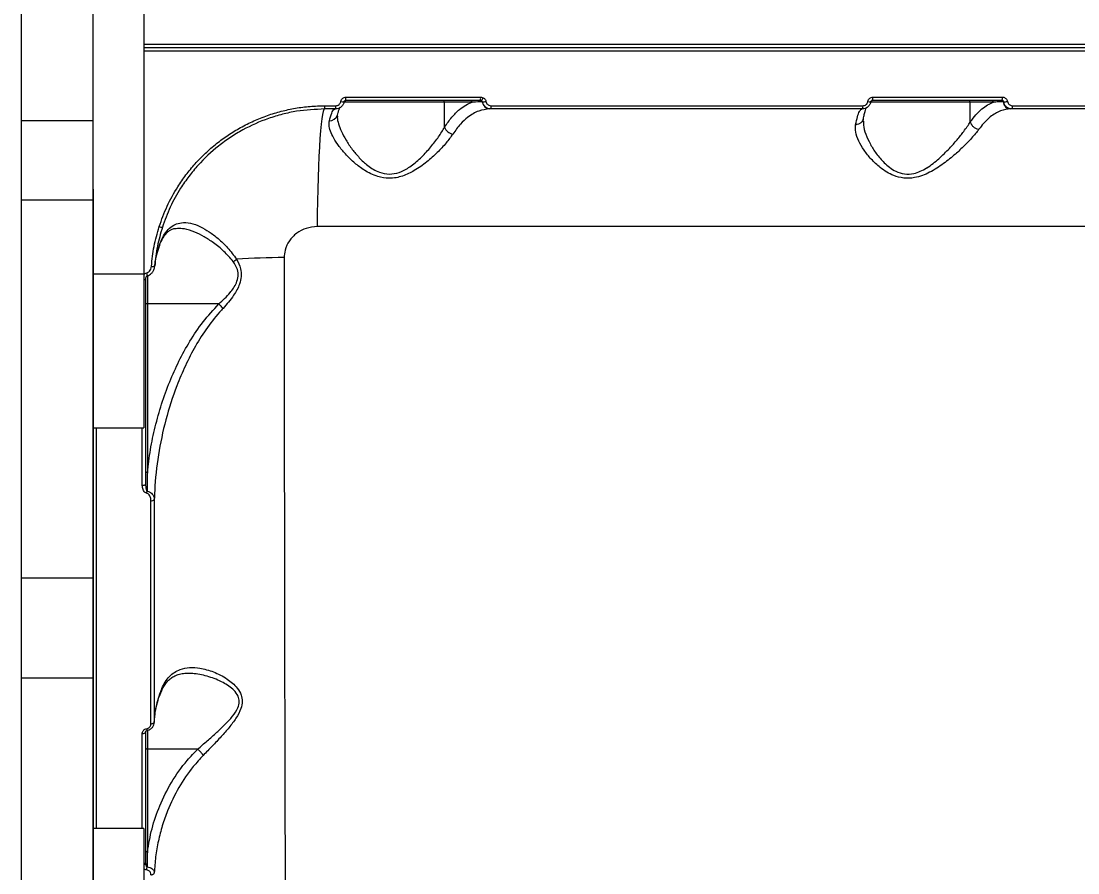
# Model space of a CAD drawing. Header units: millimetres. Extents: x -4688 to 6829, y -6350 to 4771.
# Drawn here: x 931.6 to 1241.4, y 45.8 to 295.6 of the extents above; entities that cross this region are included whole.
import ezdxf

# ---------------------------------------------------------------- set-up
doc = ezdxf.new("R2010")
doc.units = ezdxf.units.MM
for name, color, linetype in [('DIKOM_ОБЪЕКТ', 7, 'Continuous'), ('DIKOM_РАЗМЕР_ЗОНА', 7, 'Continuous'), ('DIKOM_РАЗМЕР_ОБЪЕКТА', 7, 'Continuous')]:
    doc.layers.add(name, color=color, linetype=linetype)
doc.styles.add('style1', font='arial.ttf', dxfattribs={"width": 0.8})
doc.dimstyles.new('1-50', dxfattribs={"dimtxt": 300, "dimasz": 200, "dimexe": 100, "dimexo": 0, "dimgap": 100, "dimtad": 1, "dimtxsty": 'style1', "dimcen": 200, "dimclrd": 7, "dimclre": 7, "dimclrt": 7, "dimadec": 1, "dimazin": 2, "dimtfac": 1, "dimtmove": 0, "dimatfit": 2, "dimfxl": 0, "dimlwd": 25, "dimlwe": 18, "dimarcsym": 0})

# ---------------------------------------------------------------- blocks, each defined once
blk = doc.blocks.new('*D9')
at = {"layer": 'Defpoints', "color": 0, "transparency": 16777216}
for p in [(2285.35, 2926.08), (233.68, -3329.73), (5655.58, -3329.73)]:
    blk.add_point(p, dxfattribs=at)
at = {"layer": 'DIKOM_РАЗМЕР_ОБЪЕКТА', "color": 7, "lineweight": 18, "transparency": 16777216}
for p, q in [((2285.35, 2926.08), (5755.58, 2926.08)), ((233.68, -3329.73), (5755.58, -3329.73))]:
    blk.add_line(p, q, dxfattribs=at)
at = {"layer": 'DIKOM_РАЗМЕР_ОБЪЕКТА', "color": 7, "lineweight": 25, "transparency": 16777216}
blk.add_line((5655.58, 2726.08), (5655.58, -3129.73), dxfattribs=at)
at = {"layer": 'DIKOM_РАЗМЕР_ОБЪЕКТА', "color": 7, "transparency": 16777216}
for points in [[(5622.24, 2726.08), (5688.91, 2726.08), (5655.58, 2926.08)], [(5622.24, -3129.73), (5688.91, -3129.73), (5655.58, -3329.73)]]:
    blk.add_solid(points, dxfattribs=at)
at = {"layer": 'DIKOM_РАЗМЕР_ОБЪЕКТА', "color": 7, "transparency": 16777216, "insert": (5402.4, -130.27), "char_height": 300, "attachment_point": 5, "rotation": 90, "style": 'style1'}
blk.add_mtext('6250', dxfattribs=at)
blk = doc.blocks.new('*D10')
at = {"layer": 'Defpoints', "color": 0, "transparency": 16777216}
for p in [(2960.09, 4770.95), (741.18, -5330.34), (6729.08, -5330.34)]:
    blk.add_point(p, dxfattribs=at)
at = {"layer": 'DIKOM_РАЗМЕР_ЗОНА', "color": 7, "lineweight": 18, "transparency": 16777216}
for p, q in [((2960.09, 4770.95), (6829.08, 4770.95)), ((741.18, -5330.34), (6829.08, -5330.34))]:
    blk.add_line(p, q, dxfattribs=at)
at = {"layer": 'DIKOM_РАЗМЕР_ЗОНА', "color": 7, "lineweight": 25, "transparency": 16777216}
blk.add_line((6729.08, 4570.95), (6729.08, -5130.34), dxfattribs=at)
at = {"layer": 'DIKOM_РАЗМЕР_ЗОНА', "color": 7, "transparency": 16777216}
for points in [[(6695.74, 4570.95), (6762.41, 4570.95), (6729.08, 4770.95)], [(6695.74, -5130.34), (6762.41, -5130.34), (6729.08, -5330.34)]]:
    blk.add_solid(points, dxfattribs=at)
at = {"layer": 'DIKOM_РАЗМЕР_ЗОНА', "color": 7, "transparency": 16777216, "insert": (6475.9, -93.77), "char_height": 300, "attachment_point": 5, "rotation": 90, "style": 'style1'}
blk.add_mtext('10100', dxfattribs=at)
blk = doc.blocks.new('*D11')
at = {"layer": 'Defpoints', "color": 0, "transparency": 16777216}
for p in [(3703.08, 2652.76), (-3188.42, -47.63), (-3188.42, -4921.77)]:
    blk.add_point(p, dxfattribs=at)
at = {"layer": 'DIKOM_РАЗМЕР_ОБЪЕКТА', "color": 7, "lineweight": 18, "transparency": 16777216}
for p, q in [((3703.08, 2652.76), (3703.08, -5021.77)), ((-3188.42, -47.63), (-3188.42, -5021.77))]:
    blk.add_line(p, q, dxfattribs=at)
at = {"layer": 'DIKOM_РАЗМЕР_ОБЪЕКТА', "color": 7, "lineweight": 25, "transparency": 16777216}
blk.add_line((3503.08, -4921.77), (-2988.42, -4921.77), dxfattribs=at)
at = {"layer": 'DIKOM_РАЗМЕР_ОБЪЕКТА', "color": 7, "transparency": 16777216}
for points in [[(-2988.42, -4888.44), (-2988.42, -4955.11), (-3188.42, -4921.77)], [(3503.08, -4888.44), (3503.08, -4955.11), (3703.08, -4921.77)]]:
    blk.add_solid(points, dxfattribs=at)
at = {"layer": 'DIKOM_РАЗМЕР_ОБЪЕКТА', "color": 7, "transparency": 16777216, "insert": (4.08, -4668.6), "char_height": 300, "attachment_point": 5, "style": 'style1'}
blk.add_mtext('6900', dxfattribs=at)
blk = doc.blocks.new('*D12')
at = {"layer": 'Defpoints', "color": 0, "transparency": 16777216}
for p in [(4937.72, 2926.08), (-4688.42, -671.13), (4937.72, -6249.77)]:
    blk.add_point(p, dxfattribs=at)
at = {"layer": 'DIKOM_РАЗМЕР_ЗОНА', "color": 7, "lineweight": 18, "transparency": 16777216}
for p, q in [((4937.72, 2926.08), (4937.72, -6349.77)), ((-4688.42, -671.13), (-4688.42, -6349.77))]:
    blk.add_line(p, q, dxfattribs=at)
at = {"layer": 'DIKOM_РАЗМЕР_ЗОНА', "color": 7, "lineweight": 25, "transparency": 16777216}
blk.add_line((-4488.42, -6249.77), (4737.72, -6249.77), dxfattribs=at)
at = {"layer": 'DIKOM_РАЗМЕР_ЗОНА', "color": 7, "transparency": 16777216}
for points in [[(-4488.42, -6216.44), (-4488.42, -6283.11), (-4688.42, -6249.77)], [(4737.72, -6216.44), (4737.72, -6283.11), (4937.72, -6249.77)]]:
    blk.add_solid(points, dxfattribs=at)
at = {"layer": 'DIKOM_РАЗМЕР_ЗОНА', "color": 7, "transparency": 16777216, "insert": (124.65, -5996.6), "char_height": 300, "attachment_point": 5, "style": 'style1'}
blk.add_mtext('9650', dxfattribs=at)

msp = doc.modelspace()

# ---------------------------------------------------------------- linework, layer by layer
at = {"layer": 'DIKOM_ОБЪЕКТ', "color": 7, "linetype": 'Continuous', "lineweight": 15}
for p, q in [((967.578, 471.4), (967.578, 221.4)), ((931.578, 426.4), (931.578, 266.4)), ((952.578, 426.4), (952.578, 266.4)), ((931.578, 311.385), (931.578, 266.361)), ((967.578, 288.868), (1574.915, 288.868)), ((967.578, 287.865), (1574.401, 287.865)), ((1574.915, 286.863), (967.578, 286.863)), ((1026.798, 273.331), (1066.295, 273.331)), ((1181.298, 273.331), (1219.298, 273.331)), ((1023.771, 269.865), (1020.578, 269.865)), ((1020.634, 270.825), (1023.83, 270.825)), ((1055.73, 271.865), (1026.128, 271.865)), ((1066.201, 272.365), (1026.737, 272.365)), ((1055.73, 264.544), (1055.73, 271.865)), ((1063.815, 271.865), (1055.73, 271.865)), ((1066.848, 271.948), (1066.751, 271.948)), ((1069.282, 269.865), (1068.987, 269.865)), ((1178.184, 269.865), (1069.282, 269.865)), ((1069.378, 270.825), (1178.371, 270.825)), ((1209.833, 271.865), (1180.511, 271.865)), ((1219.077, 272.365), (1181.109, 272.365)), ((1209.833, 266.059), (1209.833, 271.865)), ((1216.634, 271.865), (1209.833, 271.865)), ((1219.639, 271.948), (1219.467, 271.948)), ((1221.987, 269.865), (1221.703, 269.865)), ((1328.491, 269.865), (1221.987, 269.865)), ((1222.21, 270.825), (1328.801, 270.825)), ((1024.297, 267.733), (1024.283, 267.527)), ((952.578, 266.4), (931.578, 266.4)), ((931.578, 266.4), (931.578, 243.109)), ((931.578, 266.361), (931.578, -96.715)), ((952.578, 266.4), (952.578, 243.109)), ((952.678, 246.4), (952.578, 246.4)), ((952.678, 246.4), (952.678, 239.164)), ((952.578, 243.109), (931.578, 243.109)), ((931.578, 243.109), (931.578, 132.317)), ((952.578, 243.109), (952.578, 132.317)), ((952.678, 239.164), (952.578, 239.164)), ((952.678, 239.164), (952.678, 146.984)), ((1497.005, 235.363), (1018.347, 235.363)), ((967.578, 221.4), (952.678, 221.4)), ((967.578, 221.4), (967.578, 176.4)), ((968.578, 220.991), (968.578, 212.698)), ((989.521, 212.698), (968.578, 212.698)), ((968.578, 212.698), (968.578, 163.225)), ((952.678, 176.4), (967.578, 176.4)), ((952.678, 146.984), (952.578, 146.984)), ((952.678, 146.984), (952.678, 88.316)), ((952.578, 132.317), (931.578, 132.317)), ((931.578, 132.317), (931.578, 102.983)), ((952.578, 132.317), (952.578, 102.983)), ((952.578, 102.983), (931.578, 102.983)), ((931.578, 102.983), (931.578, -7.808)), ((952.578, 102.983), (952.578, -7.808)), ((970.653, 89.928), (970.688, 90.577)), ((952.678, 88.316), (952.578, 88.316)), ((952.678, 88.316), (952.678, -3.864)), ((968.578, 87.63), (968.578, 82.158)), ((983.339, 82.158), (968.578, 82.158)), ((968.578, 82.158), (968.578, 51.939)), ((967.578, 58.9), (952.678, 58.9)), ((967.578, 58.9), (967.578, 13.9))]:
    msp.add_line(p, q, dxfattribs=at)
at = {"layer": 'DIKOM_ОБЪЕКТ', "color": 7, "linetype": 'Continuous', "lineweight": 15, "flags": 128}
for points in [[(1020.578, 269.865), (1020.363, 269.683), (1020.15, 269.137), (1019.941, 268.234), (1019.738, 266.98), (1019.543, 265.388), (1019.357, 263.473), (1019.182, 261.25), (1019.02, 258.742), (1018.872, 255.97), (1018.739, 252.96), (1018.624, 249.74), (1018.526, 246.338), (1018.447, 242.786), (1018.387, 239.117), (1018.347, 235.363)], [(968.578, 212.698), (968.48, 212.702), (968.386, 212.712), (968.3, 212.728), (968.224, 212.75), (968.162, 212.777), (968.116, 212.807), (968.087, 212.84), (968.078, 212.874)], [(968.578, 163.225), (968.48, 163.228), (968.386, 163.238), (968.3, 163.255), (968.224, 163.277), (968.162, 163.303), (968.116, 163.334), (968.087, 163.366), (968.078, 163.401)], [(968.078, 159.742), (968.059, 159.682), (968.003, 159.625), (967.911, 159.573), (967.789, 159.527), (967.639, 159.489), (967.468, 159.46), (967.283, 159.442), (967.089, 159.436)], [(969.632, 89.58), (969.819, 89.59), (970, 89.616), (970.167, 89.658), (970.314, 89.713), (970.437, 89.781), (970.53, 89.859), (970.591, 89.943), (970.618, 90.031)], [(967.089, 86.713), (967.282, 86.723), (967.468, 86.751), (967.639, 86.795), (967.789, 86.855), (967.911, 86.927), (968.003, 87.01), (968.059, 87.099), (968.078, 87.192)], [(968.578, 82.158), (968.48, 82.161), (968.386, 82.171), (968.3, 82.187), (968.224, 82.209), (968.162, 82.236), (968.116, 82.266), (968.087, 82.299), (968.078, 82.333)], [(968.578, 51.939), (968.48, 51.943), (968.386, 51.953), (968.3, 51.969), (968.224, 51.991), (968.162, 52.017), (968.116, 52.048), (968.087, 52.081), (968.078, 52.115)], [(969.634, 45.293), (969.821, 45.305), (970.002, 45.337), (970.169, 45.387), (970.316, 45.455), (970.439, 45.538), (970.533, 45.633), (970.594, 45.736), (970.62, 45.844)]]:
    msp.add_lwpolyline(points, dxfattribs=at)
at = {"layer": 'DIKOM_ОБЪЕКТ', "color": 7, "linetype": 'Continuous', "lineweight": 15}
for centre, radius, start, end in [((1022.865, 273.096), 3.94, 349.31392, 3.41777), ((1063.687, 273.097), 2.618, 343.76745, 5.11644), ((1063.53, 274.749), 3.861, 320.74294, 335.54828), ((1179.893, 273.104), 1.423, 328.70423, 9.14735), ((1218.049, 273.108), 1.269, 324.1755, 10.11035), ((1016.389, 270.592), 4.252, 350.15691, 3.13663), ((1019.771, 270.592), 4.065, 349.70011, 3.27926), ((1026.89, 279.772), 7.855, 258.42725, 265.25007), ((1055.252, 271.887), 0.478, 357.34111, 87.06789), ((1063.337, 271.887), 0.478, 357.34111, 87.06789), ((1066.256, 271.88), 0.5, 7.8459, 58.19314), ((1069.082, 272.209), 2.345, 186.36704, 267.66894), ((1065.961, 282.603), 10.691, 274.75812, 280.10731), ((1066.856, 270.594), 2.533, 343.28386, 5.23173), ((1176.962, 270.601), 1.427, 328.9673, 9.03136), ((1185.151, 302.072), 30.462, 259.94903, 261.47005), ((1209.355, 271.887), 0.478, 357.34307, 87.06688), ((1216.157, 271.887), 0.478, 357.34107, 87.06784), ((1219.001, 271.896), 0.469, 6.36699, 87.6689), ((1221.798, 272.209), 2.345, 186.36699, 267.6689), ((1219.229, 280.377), 8.439, 272.7834, 280.41481), ((1220.979, 270.605), 1.25, 323.73225, 10.12997), ((1022.049, 268.774), 2.35, 267.15102, 341.50628), ((1058.633, 265.526), 3.064, 198.68796, 260.48953), ((972.908, 237.309), 2.131, 246.11138, 271.96495), ((1010.192, -1.284), 227.6, 90.38059, 93.89435), ((970.129, 225.535), 1.84, 258.7287, 289.77157), ((990.404, 231.307), 7.014, 298.43806, 308.12638), ((967.621, 220.654), 0.806, 266.87317, 304.47283), ((980.405, 223.955), 12.213, 190.1885, 194.14554), ((955.435, 159.892), 13.239, 348.12251, 351.00149), ((969.835, 156.101), 1.106, 259.30436, 314.84072), ((969.528, 88.198), 1.181, 183.28067, 209.35689), ((967.454, 48.886), 0.637, 281.17317, 348.1585), ((959.466, 48.406), 9.077, 349.23784, 355.07386)]:
    msp.add_arc(centre, radius, start, end, dxfattribs=at)
for points, knots in [([(1025.314, 272.078), (1025.319, 272.103), (1025.355, 272.295), (1025.499, 272.638), (1025.841, 273.021), (1026.291, 273.281), (1026.629, 273.314), (1026.798, 273.331)], [0, 0, 0, 0, 0.0372896, 0.2782363, 0.5190458, 0.7595575, 1, 1, 1, 1]), ([(1066.295, 273.331), (1066.369, 273.328), (1066.629, 273.319), (1066.872, 273.221), (1067.045, 273.15)], [0, 0, 0, 0, 0.2879215, 1, 1, 1, 1]), ([(1067.045, 273.15), (1067.161, 273.078), (1067.415, 272.921), (1067.711, 272.549), (1067.796, 272.235), (1067.838, 272.078)], [0, 0, 0, 0, 0.2986226, 0.6490483, 1, 1, 1, 1]), ([(1179.835, 272.078), (1179.84, 272.104), (1179.876, 272.295), (1180.017, 272.639), (1180.354, 273.021), (1180.799, 273.281), (1181.132, 273.314), (1181.298, 273.331)], [0, 0, 0, 0, 0.0385716, 0.2780899, 0.5183557, 0.7592314, 1, 1, 1, 1]), ([(1219.298, 273.331), (1219.336, 273.33), (1219.541, 273.325), (1219.905, 273.231), (1220.32, 272.956), (1220.633, 272.561), (1220.714, 272.239), (1220.755, 272.078)], [0, 0, 0, 0, 0.0557734, 0.2968037, 0.5326623, 0.7662387, 1, 1, 1, 1]), ([(972.045, 235.361), (972.772, 237.373), (974.239, 241.429), (977.028, 246.446), (979.858, 250.551), (982.554, 253.834), (985.551, 256.92), (988.797, 259.738), (992.246, 262.259), (995.888, 264.484), (999.75, 266.418), (1003.752, 268.011), (1007.842, 269.255), (1012.009, 270.146), (1016.286, 270.717), (1019.181, 270.789), (1020.634, 270.825)], [0, 0, 0, 0, 0.10012, 0.2018927, 0.2670866, 0.3327346, 0.3998168, 0.4673953, 0.5327955, 0.5986549, 0.6659611, 0.7337666, 0.7991438, 0.8649761, 0.9322411, 1, 1, 1, 1]), ([(1020.578, 269.865), (1017.821, 269.739), (1013.65, 269.548), (1008.173, 268.359), (1002.813, 266.751), (997.672, 264.462), (992.878, 261.564), (988.356, 258.275), (984.269, 254.434), (980.711, 250.143), (977.906, 246.094), (975.145, 241.147), (973.706, 237.18), (972.981, 235.18)], [0, 0, 0, 0, 0.1312176, 0.1985366, 0.2663506, 0.3975679, 0.4649063, 0.5327453, 0.6634786, 0.7305666, 0.7981511, 0.8982446, 1, 1, 1, 1]), ([(1021.933, 266.427), (1022.158, 267.227), (1022.617, 268.85), (1023.221, 269.753), (1023.585, 269.838), (1023.701, 269.865)], [0, 0, 0, 0, 0.3984801, 0.8085148, 1, 1, 1, 1]), ([(1026.235, 271.948), (1026.227, 271.906), (1026.167, 271.588), (1025.929, 271.016), (1025.362, 270.38), (1024.613, 269.948), (1024.052, 269.893), (1023.771, 269.865)], [0, 0, 0, 0, 0.0371036, 0.2779664, 0.518759, 0.7593438, 1, 1, 1, 1]), ([(1023.83, 270.825), (1023.999, 270.841), (1024.337, 270.875), (1024.788, 271.135), (1025.13, 271.517), (1025.273, 271.861), (1025.309, 272.052), (1025.314, 272.078)], [0, 0, 0, 0, 0.2404748, 0.4810174, 0.7218885, 0.9628789, 1, 1, 1, 1]), ([(1024.306, 268.025), (1024.372, 268.298), (1024.539, 268.992), (1024.782, 269.713), (1024.978, 270.197), (1025.099, 270.386), (1025.074, 270.356), (1025.07, 270.35)], [0, 0, 0, 0, 0.1953896, 0.4960015, 0.7400984, 0.9521954, 1, 1, 1, 1]), ([(1026.246, 271.942), (1026.254, 271.986), (1026.274, 272.092), (1026.382, 272.233), (1026.54, 272.336), (1026.672, 272.37), (1026.74, 272.364), (1026.747, 272.363)], [0, 0, 0, 0, 0.1865787, 0.4472352, 0.7083553, 0.9702706, 1, 1, 1, 1]), ([(1055.73, 264.544), (1056.423, 265.555), (1057.82, 267.594), (1059.928, 269.645), (1061.935, 271.09), (1063.187, 271.606), (1063.815, 271.865)], [0, 0, 0, 0, 0.2794484, 0.5634184, 0.7807131, 1, 1, 1, 1]), ([(1068.987, 269.865), (1067.896, 269.749), (1065.683, 269.513), (1062.809, 267.775), (1060.261, 265.449), (1058.876, 263.538), (1058.126, 262.504)], [0, 0, 0, 0, 0.2848617, 0.5777505, 0.7715673, 1, 1, 1, 1]), ([(1066.751, 271.948), (1065.896, 271.938), (1064.913, 271.925), (1063.941, 271.872), (1063.815, 271.865)], [0, 0, 0, 0, 0.8707687, 1, 1, 1, 1]), ([(1066.52, 272.305), (1066.446, 272.329), (1066.341, 272.362), (1066.233, 272.364), (1066.201, 272.365)], [0, 0, 0, 0, 0.7053791, 1, 1, 1, 1]), ([(1066.848, 271.948), (1066.836, 271.992), (1066.821, 272.046), (1066.759, 272.143), (1066.669, 272.234), (1066.568, 272.282), (1066.52, 272.305)], [0, 0, 0, 0, 0.261838, 0.3210036, 0.6715723, 1, 1, 1, 1]), ([(1069.282, 269.865), (1069.196, 269.868), (1068.834, 269.88), (1068.219, 270.056), (1067.55, 270.519), (1067.049, 271.165), (1066.916, 271.686), (1066.848, 271.948)], [0, 0, 0, 0, 0.0748908, 0.3151648, 0.5451327, 0.7714954, 1, 1, 1, 1]), ([(1067.838, 272.078), (1067.88, 271.92), (1067.964, 271.604), (1068.281, 271.216), (1068.705, 270.938), (1069.094, 270.833), (1069.324, 270.826), (1069.378, 270.825)], [0, 0, 0, 0, 0.2249539, 0.4495811, 0.6803277, 0.9238133, 1, 1, 1, 1]), ([(1176.227, 265.245), (1176.406, 266.087), (1176.758, 267.739), (1177.324, 269.22), (1177.778, 269.812), (1178.043, 269.854), (1178.114, 269.865)], [0, 0, 0, 0, 0.3028924, 0.5944611, 0.8920287, 1, 1, 1, 1]), ([(1180.628, 271.948), (1180.619, 271.904), (1180.56, 271.585), (1180.323, 271.014), (1179.761, 270.38), (1179.019, 269.948), (1178.462, 269.893), (1178.184, 269.865)], [0, 0, 0, 0, 0.0387882, 0.2783653, 0.5186336, 0.7594353, 1, 1, 1, 1]), ([(1178.371, 270.825), (1178.537, 270.841), (1178.87, 270.874), (1179.315, 271.134), (1179.652, 271.516), (1179.794, 271.859), (1179.83, 272.051), (1179.835, 272.078)], [0, 0, 0, 0, 0.240665, 0.4814361, 0.721633, 0.9612014, 1, 1, 1, 1]), ([(1178.459, 266.918), (1178.483, 267.04), (1178.609, 267.703), (1178.839, 268.618), (1179.125, 269.575), (1179.341, 270.131), (1179.482, 270.384), (1179.472, 270.37), (1179.469, 270.366)], [0, 0, 0, 0, 0.0559875, 0.3026, 0.5441778, 0.7450144, 0.9215639, 1, 1, 1, 1]), ([(1180.638, 271.945), (1180.645, 271.983), (1180.662, 272.078), (1180.75, 272.21), (1180.884, 272.316), (1181.013, 272.365), (1181.089, 272.361), (1181.11, 272.36)], [0, 0, 0, 0, 0.156576, 0.3899949, 0.6341596, 0.9009994, 1, 1, 1, 1]), ([(1209.833, 266.059), (1210.382, 266.792), (1211.486, 268.264), (1213.2, 269.891), (1214.919, 271.138), (1216.061, 271.622), (1216.634, 271.865)], [0, 0, 0, 0, 0.2595447, 0.5218385, 0.7598795, 1, 1, 1, 1]), ([(1221.703, 269.865), (1220.701, 269.755), (1218.668, 269.533), (1215.984, 267.875), (1213.89, 265.895), (1212.82, 264.497), (1212.384, 263.926)], [0, 0, 0, 0, 0.3072584, 0.6233184, 0.8463529, 1, 1, 1, 1]), ([(1219.467, 271.948), (1219.326, 271.948), (1218.623, 271.946), (1217.666, 271.921), (1216.867, 271.878), (1216.634, 271.865)], [0, 0, 0, 0, 0.1504218, 0.7521282, 1, 1, 1, 1]), ([(1219.639, 271.948), (1219.624, 272.002), (1219.594, 272.112), (1219.473, 272.244), (1219.312, 272.333), (1219.172, 272.363), (1219.092, 272.365), (1219.077, 272.365)], [0, 0, 0, 0, 0.2178619, 0.443589, 0.6835988, 0.9397725, 1, 1, 1, 1]), ([(1221.987, 269.865), (1221.926, 269.867), (1221.598, 269.875), (1221.013, 270.03), (1220.345, 270.488), (1219.84, 271.146), (1219.706, 271.681), (1219.639, 271.948)], [0, 0, 0, 0, 0.0547627, 0.2944094, 0.5301252, 0.7646885, 1, 1, 1, 1]), ([(1220.755, 272.078), (1220.796, 271.916), (1220.877, 271.594), (1221.19, 271.198), (1221.605, 270.923), (1221.968, 270.83), (1222.172, 270.825), (1222.21, 270.825)], [0, 0, 0, 0, 0.2340719, 0.4679654, 0.7039629, 0.944859, 1, 1, 1, 1]), ([(1024.283, 267.527), (1024.281, 267.491), (1024.238, 266.89), (1024.588, 265.488), (1025.409, 263.25), (1026.769, 260.717), (1028.541, 258.094), (1030.661, 255.55), (1032.752, 253.57), (1034.786, 252.154), (1036.836, 251.135), (1039.484, 250.589), (1041.653, 251.001), (1043.814, 251.815), (1046.193, 253.234), (1049.117, 255.814), (1051.769, 258.754), (1054.064, 261.748), (1055.17, 263.604), (1055.73, 264.544)], [0, 0, 0, 0, 0.0041125, 0.0679084, 0.1333834, 0.2063051, 0.2807192, 0.3482027, 0.4170595, 0.4547418, 0.4933233, 0.5478325, 0.6016757, 0.6114035, 0.6756743, 0.7550358, 0.8370408, 0.9175002, 1, 1, 1, 1]), ([(1024.331, 267.517), (1024.326, 267.569), (1024.305, 267.805), (1024.342, 267.913), (1024.371, 267.997)], [0, 0, 0, 0, 0.2186577, 1, 1, 1, 1]), ([(1178.421, 266.923), (1178.414, 266.855), (1178.382, 266.541), (1178.047, 266.048), (1177.455, 265.542), (1176.84, 265.316), (1176.421, 265.255), (1176.272, 265.248), (1176.227, 265.245)], [0, 0, 0, 0, 0.0724587, 0.3348135, 0.5971688, 0.8595249, 0.9566364, 1, 1, 1, 1]), ([(1178.445, 266.285), (1178.439, 266.521), (1178.433, 266.767), (1178.485, 266.925), (1178.487, 266.931)], [0, 0, 0, 0, 0.9612208, 1, 1, 1, 1]), ([(1058.126, 262.504), (1057.506, 261.644), (1056.246, 259.897), (1053.629, 257.089), (1050.543, 254.283), (1047.155, 251.838), (1044.014, 250.32), (1041.477, 249.667), (1039.01, 249.45), (1036.461, 249.867), (1034.072, 250.821), (1031.757, 252.125), (1029.308, 253.995), (1026.857, 256.379), (1024.769, 258.879), (1023.202, 261.249), (1022.194, 263.393), (1021.753, 265.111), (1021.879, 266.032), (1021.933, 266.427)], [0, 0, 0, 0, 0.07475823, 0.15190946, 0.22739078, 0.30517641, 0.36884964, 0.40103936, 0.43432963, 0.49045712, 0.5278011, 0.56608448, 0.63010266, 0.69576569, 0.76372874, 0.83322368, 0.89282715, 0.95406149, 1, 1, 1, 1]), ([(1212.384, 263.926), (1211.711, 263.074), (1210.491, 261.528), (1208.07, 259.025), (1205.355, 256.484), (1202.038, 253.772), (1198.726, 251.611), (1195.782, 250.298), (1193.219, 249.579), (1190.294, 249.465), (1187.543, 250.195), (1185.284, 251.34), (1183.01, 252.939), (1180.713, 255.132), (1178.601, 257.813), (1177.05, 260.522), (1176.118, 263.086), (1176.191, 264.542), (1176.227, 265.245)], [0, 0, 0, 0, 0.0785517, 0.1424077, 0.2076086, 0.2856911, 0.3665348, 0.4050987, 0.4448429, 0.4974371, 0.549685, 0.5917849, 0.6349331, 0.7063605, 0.7797217, 0.8533218, 0.9291388, 1, 1, 1, 1]), ([(1178.5, 266.288), (1178.486, 265.916), (1178.444, 264.755), (1179.14, 262.461), (1180.409, 259.627), (1182.221, 256.76), (1184.164, 254.444), (1186.15, 252.712), (1188.081, 251.49), (1190.496, 250.689), (1193.043, 250.813), (1195.237, 251.558), (1196.487, 252.23), (1198.365, 253.39), (1200.738, 255.272), (1203.604, 258.119), (1206.012, 260.84), (1208.113, 263.475), (1209.298, 265.182), (1209.834, 266.051), (1209.834, 266.052)], [0, 0, 0, 0, 0.03703901, 0.11554772, 0.19628937, 0.27160368, 0.34857072, 0.39124934, 0.43486801, 0.48567872, 0.5361235, 0.57301279, 0.6115546, 0.61352636, 0.69459834, 0.77903784, 0.84717027, 0.91647165, 0.99995742, 1, 1, 1, 1]), ([(1209.834, 266.052), (1209.834, 266.053), (1209.833, 266.056), (1209.833, 266.058), (1209.833, 266.059)], [0, 0, 0, 0, 0.6212169, 1, 1, 1, 1]), ([(1209.834, 266.052), (1209.921, 265.811), (1210.095, 265.329), (1210.649, 264.688), (1211.348, 264.201), (1211.915, 264.003), (1212.258, 263.941), (1212.341, 263.931), (1212.384, 263.926)], [0, 0, 0, 0, 0.23162204, 0.46324406, 0.69486649, 0.92648967, 0.96103414, 1, 1, 1, 1]), ([(972.159, 230.034), (972.266, 230.324), (972.696, 231.488), (973.625, 233.261), (975.05, 234.964), (976.707, 236.074), (978.727, 236.654), (981.204, 236.51), (983.954, 235.52), (986.695, 233.93), (989.38, 231.873), (992.2, 229.267), (993.881, 226.961), (994.734, 225.79)], [0, 0, 0, 0, 0.0275951, 0.110612, 0.1968375, 0.2795709, 0.3647249, 0.4761302, 0.5919431, 0.68766, 0.7854565, 0.8910814, 1, 1, 1, 1]), ([(969.769, 223.73), (969.974, 225.685), (970.387, 229.621), (971.49, 233.439), (972.045, 235.361)], [0, 0, 0, 0, 0.4964926, 1, 1, 1, 1]), ([(972.981, 235.18), (972.444, 233.326), (971.362, 229.593), (970.956, 225.742), (970.752, 223.803)], [0, 0, 0, 0, 0.4964823, 1, 1, 1, 1]), ([(972.111, 229.704), (972.134, 229.779), (972.328, 230.398), (972.776, 231.359), (973.439, 232.543), (974.154, 233.451), (974.89, 234.117), (975.701, 234.583), (976.513, 234.857), (977.163, 234.874), (977.436, 234.881)], [0, 0, 0, 0, 0.0181389, 0.1498792, 0.2831234, 0.4182409, 0.55636, 0.7043032, 0.8761922, 1, 1, 1, 1]), ([(993.744, 225.14), (992.854, 226.172), (991.045, 228.272), (988.076, 230.599), (985.196, 232.492), (982.328, 233.903), (979.685, 234.811), (978.089, 234.81), (977.422, 234.81)], [0, 0, 0, 0, 0.1747594, 0.355494, 0.516375, 0.6802124, 0.8664118, 1, 1, 1, 1]), ([(1018.347, 235.363), (1017.275, 235.266), (1015.146, 235.074), (1012.279, 233.565), (1010.087, 231.323), (1008.864, 228.759), (1008.734, 227.031), (1008.68, 226.311)], [0, 0, 0, 0, 0.21801933, 0.43323742, 0.64378919, 0.85143662, 1, 1, 1, 1]), ([(970.752, 223.803), (970.893, 224.849), (971.176, 226.951), (971.831, 229.003), (972.159, 230.034)], [0, 0, 0, 0, 0.4978629, 1, 1, 1, 1]), ([(970.794, 223.944), (970.805, 224.099), (970.881, 225.196), (971.287, 227.134), (971.851, 228.886), (972.119, 229.719)], [0, 0, 0, 0, 0.0795204, 0.5626647, 1, 1, 1, 1]), ([(972.159, 230.034), (972.158, 230.006), (972.153, 229.919), (972.147, 229.811), (972.104, 229.746), (972.093, 229.73)], [0, 0, 0, 0, 0.26360608, 0.81506874, 1, 1, 1, 1]), ([(1008.68, 226.311), (1008.684, 219.342), (1008.692, 205.384), (1008.71, 184.729), (1008.731, 164.327), (1008.757, 144.19), (1008.787, 124.377), (1008.817, 107.386), (1008.846, 93.146), (1008.872, 81.479), (1008.9, 70.06), (1008.93, 59.234), (1008.96, 49.007), (1008.991, 39.345), (1009.023, 29.938), (1009.057, 20.983), (1009.092, 12.48), (1009.136, 2.506), (1009.192, -8.85), (1009.26, -20.879), (1009.332, -31.808), (1009.404, -41.388), (1009.479, -49.984), (1009.555, -57.561), (1009.64, -64.89), (1009.735, -71.803), (1009.841, -77.986), (1009.951, -83.07), (1010.06, -87.01), (1010.173, -90.02), (1010.286, -92.178), (1010.413, -93.597), (1010.509, -94.258), (1010.571, -94.089), (1010.578, -94.067)], [0, 0, 0, 0, 0.0394084, 0.0789395, 0.1185462, 0.1582776, 0.198557, 0.2389674, 0.2643647, 0.289762, 0.315291, 0.34082, 0.3640781, 0.3873361, 0.410695, 0.434054, 0.4559978, 0.4779626, 0.515538, 0.5532192, 0.5879134, 0.6226908, 0.6544662, 0.6863055, 0.7171133, 0.7547503, 0.7924932, 0.8272438, 0.8620775, 0.8939039, 0.9257941, 0.9566509, 0.9943816, 1, 1, 1, 1]), ([(968.385, 221.795), (968.537, 221.843), (968.838, 221.94), (969.256, 222.316), (969.633, 222.908), (969.721, 223.437), (969.769, 223.73)], [0, 0, 0, 0, 0.1849053, 0.368597, 0.6500906, 1, 1, 1, 1]), ([(968.561, 220.981), (968.788, 221.043), (969.263, 221.174), (969.869, 221.663), (970.356, 222.333), (970.671, 223.073), (970.706, 223.593), (970.72, 223.811)], [0, 0, 0, 0, 0.18170746, 0.38160106, 0.59279736, 0.82886096, 1, 1, 1, 1]), ([(989.532, 212.695), (989.533, 212.696), (990.686, 213.717), (992.227, 215.19), (993.878, 217.349), (994.781, 218.925), (995.321, 220.791), (995.081, 223.085), (994.238, 224.381), (993.744, 225.14)], [0, 0, 0, 0, 0.0003168, 0.3168784, 0.4294684, 0.5444433, 0.6783271, 0.8113815, 1, 1, 1, 1]), ([(994.734, 225.79), (995.2, 224.896), (996.007, 223.35), (996.215, 220.758), (995.728, 218.64), (994.882, 216.804), (993.35, 214.32), (991.853, 212.626), (990.766, 211.397)], [0, 0, 0, 0, 0.19145705, 0.33124268, 0.47048434, 0.58237485, 0.6969281, 1, 1, 1, 1]), ([(967.638, 221.352), (967.741, 221.453), (967.952, 221.663), (968.238, 221.75), (968.385, 221.795)], [0, 0, 0, 0, 0.4867904, 1, 1, 1, 1]), ([(968.078, 219.99), (968.078, 214.915), (968.078, 204.758), (968.078, 189.639), (968.078, 174.602), (968.078, 164.697), (968.078, 159.742)], [0, 0, 0, 0, 0.2491442, 0.4986282, 0.7491414, 1, 1, 1, 1]), ([(968.102, 220.009), (968.101, 220.129), (968.1, 220.391), (968.245, 220.71), (968.414, 220.902), (968.524, 220.963), (968.58, 220.974), (968.601, 220.973), (968.608, 220.973)], [0, 0, 0, 0, 0.3038287, 0.6648225, 0.8617055, 0.9477039, 0.9820697, 1, 1, 1, 1]), ([(968.578, 163.225), (968.853, 165.473), (969.404, 169.977), (970.825, 176.688), (972.691, 183.351), (975.018, 189.787), (977.778, 195.952), (981.019, 201.827), (984.812, 207.534), (987.945, 210.97), (989.521, 212.698)], [0, 0, 0, 0, 0.1254826, 0.251489, 0.3791571, 0.5074248, 0.6281938, 0.749669, 0.8740799, 1, 1, 1, 1]), ([(990.766, 211.397), (990.605, 211.223), (988.967, 209.454), (986.11, 205.864), (982.626, 200.385), (979.669, 194.628), (976.636, 187.429), (973.819, 178.709), (971.664, 168.439), (970.808, 160.593), (970.648, 156.214), (970.615, 155.316)], [0, 0, 0, 0, 0.0115185, 0.1169982, 0.2229803, 0.3292411, 0.4351023, 0.6083265, 0.7820041, 0.9552829, 1, 1, 1, 1]), ([(989.521, 212.698), (989.523, 212.698), (989.526, 212.698), (989.53, 212.697), (989.531, 212.696), (989.532, 212.695)], [0, 0, 0, 0, 0.4581909, 0.8321718, 1, 1, 1, 1]), ([(990.766, 211.397), (990.743, 211.427), (990.574, 211.644), (990.178, 212.102), (989.757, 212.488), (989.532, 212.695)], [0, 0, 0, 0, 0.0699762, 0.5005593, 1, 1, 1, 1]), ([(953.578, 176.4), (953.578, 174.107), (953.578, 165.861), (953.578, 152.041), (953.578, 133.438), (953.578, 113.809), (953.578, 93.948), (953.578, 75.59), (953.578, 64.37), (953.578, 58.9)], [0, 0, 0, 0, 0.0550247, 0.1978374, 0.3370412, 0.5142194, 0.6919277, 0.8498106, 1, 1, 1, 1]), ([(967.089, 159.436), (967.089, 160.071), (967.089, 163.247), (967.089, 168.876), (967.089, 173.926), (967.089, 176.4)], [0, 0, 0, 0, 0.11311069, 0.56557267, 1, 1, 1, 1]), ([(968.578, 163.225), (968.572, 162.913), (968.547, 161.352), (968.525, 159.55), (968.513, 158.06), (968.511, 157.822)], [0, 0, 0, 0, 0.1735, 0.8675042, 1, 1, 1, 1]), ([(968.391, 157.168), (968.358, 157.175), (968.205, 157.208), (967.911, 157.358), (967.56, 157.714), (967.181, 158.409), (967.126, 159.026), (967.089, 159.436)], [0, 0, 0, 0, 0.0349369, 0.1620442, 0.3362758, 0.5591676, 1, 1, 1, 1]), ([(968.078, 159.742), (968.088, 159.401), (968.104, 158.903), (968.227, 158.313), (968.33, 158.028), (968.421, 157.892), (968.472, 157.843), (968.5, 157.828), (968.511, 157.822)], [0, 0, 0, 0, 0.5066022, 0.7402859, 0.8952757, 0.9534653, 0.9811191, 1, 1, 1, 1]), ([(969.63, 155.014), (969.595, 155.407), (969.543, 155.992), (969.183, 156.652), (968.85, 156.988), (968.568, 157.129), (968.421, 157.161), (968.391, 157.168)], [0, 0, 0, 0, 0.4456086, 0.6623372, 0.8364855, 0.9657331, 1, 1, 1, 1]), ([(968.511, 157.822), (968.562, 157.813), (968.803, 157.773), (969.259, 157.611), (969.824, 157.224), (970.347, 156.567), (970.585, 155.887), (970.609, 155.432), (970.615, 155.316)], [0, 0, 0, 0, 0.0398493, 0.1864879, 0.3714887, 0.5855176, 0.8948738, 1, 1, 1, 1]), ([(969.632, 89.58), (969.631, 94.831), (969.631, 105.341), (969.63, 121.566), (969.63, 138.098), (969.63, 149.372), (969.63, 155.014)], [0, 0, 0, 0, 0.2488739, 0.4981939, 0.748869, 1, 1, 1, 1]), ([(970.615, 155.316), (970.615, 149.738), (970.616, 138.57), (970.616, 122.122), (970.617, 105.881), (970.617, 95.318), (970.618, 90.031)], [0, 0, 0, 0, 0.248874, 0.4981941, 0.7488692, 1, 1, 1, 1]), ([(972.728, 99.639), (972.764, 99.728), (973.084, 100.519), (973.792, 101.895), (975.026, 103.492), (976.509, 104.72), (978.466, 105.681), (980.966, 106.159), (984.244, 105.957), (987.991, 104.902), (991.24, 103.257), (993.551, 101.516), (995.04, 100.013), (996.144, 98.211), (996.519, 96.112), (996.046, 93.728), (994.623, 91.134), (992.545, 88.424), (990.165, 85.722), (987.594, 82.99), (985.833, 81.178), (984.948, 80.266)], [0, 0, 0, 0, 0.0056302, 0.050195, 0.0960217, 0.143343, 0.1917784, 0.2623064, 0.3349975, 0.4257397, 0.519189, 0.5587289, 0.5987864, 0.6438233, 0.6799326, 0.7160762, 0.7691291, 0.823202, 0.8784525, 0.9388515, 1, 1, 1, 1]), ([(972.689, 99.039), (972.758, 99.222), (973.016, 99.897), (973.576, 100.866), (974.364, 101.952), (975.281, 102.839), (976.324, 103.528), (977.65, 104.067), (979.043, 104.385), (980.061, 104.393), (980.495, 104.397)], [0, 0, 0, 0, 0.0432317, 0.1595741, 0.2839537, 0.4153868, 0.5560485, 0.7098922, 0.8764089, 1, 1, 1, 1]), ([(983.349, 82.155), (983.351, 82.156), (984.271, 82.946), (986.144, 84.559), (988.839, 86.935), (991.372, 89.309), (993.567, 91.65), (995.118, 93.927), (995.644, 96.04), (995.227, 97.886), (994.043, 99.414), (992.473, 100.678), (990.038, 102.137), (986.6, 103.478), (983.083, 104.304), (981.099, 104.298), (980.479, 104.296)], [0, 0, 0, 0, 0.00011682, 0.08805048, 0.17690766, 0.2540878, 0.3324482, 0.40429226, 0.45125667, 0.49808378, 0.5586727, 0.61423474, 0.67074795, 0.80291693, 0.93848879, 1, 1, 1, 1]), ([(970.618, 90.031), (970.752, 91.52), (971.046, 94.776), (972.136, 97.929), (972.728, 99.639)], [0, 0, 0, 0, 0.4574472, 1, 1, 1, 1]), ([(972.728, 99.639), (972.732, 99.61), (972.761, 99.421), (972.774, 99.213), (972.679, 99.085), (972.674, 99.077)], [0, 0, 0, 0, 0.14849149, 0.95215916, 1, 1, 1, 1]), ([(970.688, 90.577), (970.701, 90.873), (970.755, 92.144), (971.178, 94.37), (971.823, 96.912), (972.456, 98.453), (972.705, 99.061)], [0, 0, 0, 0, 0.10288182, 0.44172031, 0.77963521, 1, 1, 1, 1]), ([(968.497, 87.627), (968.528, 87.629), (968.847, 87.655), (969.426, 87.916), (970.091, 88.472), (970.538, 89.223), (970.586, 89.783), (970.609, 90.057)], [0, 0, 0, 0, 0.0259364, 0.2679414, 0.5128547, 0.7619622, 1, 1, 1, 1]), ([(967.089, 86.713), (967.09, 86.76), (967.097, 86.968), (967.203, 87.323), (967.484, 87.712), (967.873, 88.006), (968.19, 88.089), (968.349, 88.13)], [0, 0, 0, 0, 0.07334, 0.3225289, 0.5550505, 0.7773837, 1, 1, 1, 1]), ([(968.078, 87.192), (968.078, 80.635), (968.078, 67.502), (968.078, 55.01), (968.078, 48.755)], [0, 0, 0, 0, 0.4992722, 1, 1, 1, 1]), ([(968.095, 87.22), (968.097, 87.269), (968.101, 87.357), (968.207, 87.488), (968.339, 87.574), (968.474, 87.62), (968.561, 87.624), (968.602, 87.626)], [0, 0, 0, 0, 0.3214571, 0.5793735, 0.7552434, 0.8878681, 1, 1, 1, 1]), ([(968.349, 88.13), (968.51, 88.172), (968.831, 88.255), (969.225, 88.554), (969.513, 88.951), (969.623, 89.316), (969.63, 89.531), (969.632, 89.58)], [0, 0, 0, 0, 0.2210992, 0.4418507, 0.6744982, 0.9251297, 1, 1, 1, 1]), ([(967.088, 58.9), (967.088, 63.037), (967.088, 72.127), (967.089, 81.568), (967.089, 86.713)], [0, 0, 0, 0, 0.4551003, 1, 1, 1, 1]), ([(968.578, 51.939), (968.976, 54.232), (969.777, 58.851), (972.157, 65.73), (975.544, 72.504), (979.401, 78.048), (982.292, 81.065), (983.339, 82.158)], [0, 0, 0, 0, 0.2061847, 0.4154246, 0.6401059, 0.8695985, 1, 1, 1, 1]), ([(983.339, 82.158), (983.341, 82.158), (983.344, 82.157), (983.347, 82.156), (983.349, 82.155), (983.349, 82.155)], [0, 0, 0, 0, 0.4506027, 0.8200212, 1, 1, 1, 1]), ([(984.948, 80.266), (984.93, 80.297), (984.812, 80.506), (984.507, 80.941), (983.961, 81.58), (983.553, 81.963), (983.349, 82.155)], [0, 0, 0, 0, 0.0544763, 0.3767164, 0.6883582, 1, 1, 1, 1]), ([(984.948, 80.266), (983.959, 79.197), (981.266, 76.284), (977.63, 70.882), (974.756, 64.983), (972.898, 59.694), (971.737, 55.19), (970.926, 50.562), (970.722, 47.42), (970.62, 45.844)], [0, 0, 0, 0, 0.112802, 0.3073762, 0.5062352, 0.6276293, 0.7498295, 0.8744993, 1, 1, 1, 1]), ([(968.578, 51.939), (968.571, 51.627), (968.54, 50.191), (968.522, 48.752), (968.509, 47.626)], [0, 0, 0, 0, 0.2174604, 1, 1, 1, 1]), ([(968.383, 46.711), (968.213, 46.748), (967.902, 46.816), (967.679, 47.005), (967.578, 47.091)], [0, 0, 0, 0, 0.544075, 1, 1, 1, 1]), ([(968.078, 48.755), (968.085, 48.596), (968.099, 48.32), (968.198, 47.974), (968.314, 47.766), (968.421, 47.661), (968.483, 47.636), (968.509, 47.626)], [0, 0, 0, 0, 0.3756096, 0.651688, 0.8444474, 0.9349251, 1, 1, 1, 1]), ([(969.634, 45.293), (969.609, 45.503), (969.565, 45.871), (969.249, 46.309), (968.859, 46.603), (968.542, 46.675), (968.383, 46.711)], [0, 0, 0, 0, 0.3292165, 0.5797724, 0.7886019, 1, 1, 1, 1]), ([(968.509, 47.626), (968.773, 47.577), (969.291, 47.479), (969.952, 47.11), (970.439, 46.601), (970.607, 46.143), (970.618, 45.886), (970.62, 45.844)], [0, 0, 0, 0, 0.2233979, 0.4376682, 0.684978, 0.9488398, 1, 1, 1, 1])]:
    msp.add_open_spline(points, degree=3, knots=knots, dxfattribs=at)

# ---------------------------------------------------------------- dimensions: what is measured, and where the dimension line sits
at = {"layer": 'DIKOM_РАЗМЕР_ЗОНА'}
dim = msp.add_linear_dim(base=(6729.076, -5330.338), p1=(2960.09, 4770.953), p2=(741.185, -5330.338), angle=90, text='10100', dimstyle='1-50', dxfattribs=at)
dim.commit()
dim.dimension.update_dxf_attribs({"geometry": '*D10', "text_midpoint": (6729.076, -93.775), "dimtype": 160})
dim = msp.add_linear_dim(base=(4937.725, -6249.775), p1=(-4688.422, -671.127), p2=(4937.725, 2926.075), text='9650', dimstyle='1-50', dxfattribs=at)
dim.commit()
dim.dimension.update_dxf_attribs({"geometry": '*D12', "text_midpoint": (124.651, -6249.775), "dimtype": 160})
at = {"layer": 'DIKOM_РАЗМЕР_ОБЪЕКТА'}
dim = msp.add_linear_dim(base=(5655.576, -3329.729), p1=(2285.35, 2926.075), p2=(233.685, -3329.729), angle=90, text='6250', dimstyle='1-50', dxfattribs=at)
dim.commit()
dim.dimension.update_dxf_attribs({"geometry": '*D9', "text_midpoint": (5655.576, -130.275), "dimtype": 160})
dim = msp.add_linear_dim(base=(-3188.422, -4921.775), p1=(3703.085, 2652.764), p2=(-3188.422, -47.627), text='6900', dimstyle='1-50', dxfattribs=at)
dim.commit()
dim.dimension.update_dxf_attribs({"geometry": '*D11', "text_midpoint": (4.076, -4921.775), "dimtype": 160})

doc.saveas('drawing.dxf')
